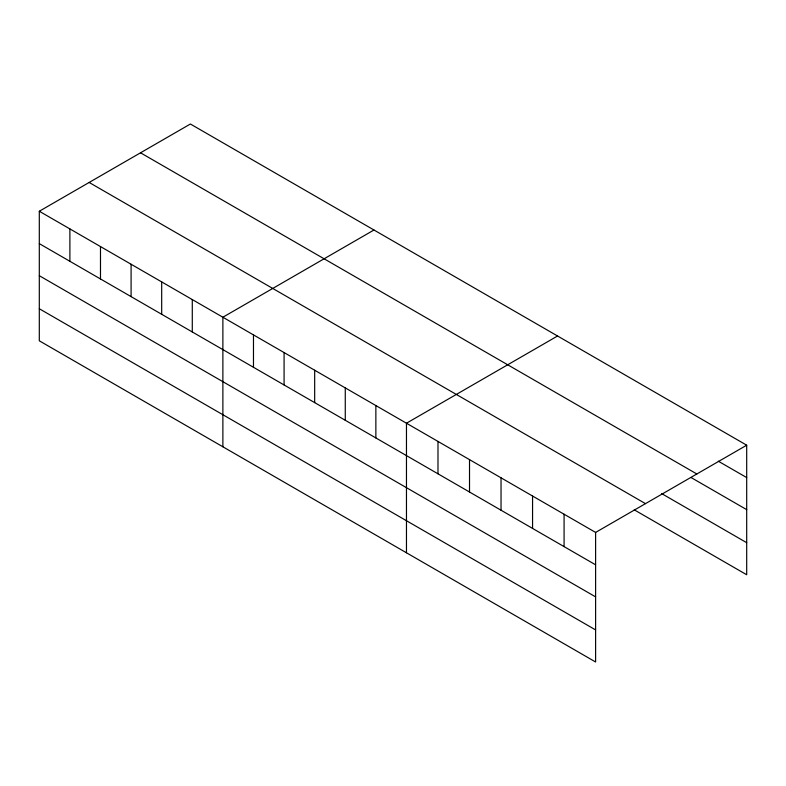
<?xml version="1.0" encoding="UTF-8"?>
<svg xmlns="http://www.w3.org/2000/svg" width="786" height="786" viewBox="0 0 786 786"><rect width="100%" height="100%" fill="white"/><g stroke="black" fill="none" stroke-linecap="round" stroke-linejoin="round"><path stroke-width="1.18" d="M595.611 596.879L595.611 532.427L39.3 211.247L39.3 340.8L595.611 661.989L595.611 596.879L39.3 275.699M634.263 509.839L746.7 574.753L746.7 445.2L190.389 124.011L39.3 211.247M373.969 230.003L222.88 317.23L222.88 446.792M557.559 335.995L406.47 423.222L406.47 552.784M595.611 532.427L746.7 445.2M718.325 461.205L746.7 477.583M140.527 152.798L696.838 473.987M691.012 477.495L746.7 509.652M661.586 493.549L746.7 542.694M89.162 182.46L645.473 503.639M39.3 243.631L595.611 564.82M39.3 308.741L595.611 629.92M564.083 514.231L564.083 546.614M532.564 496.025L532.564 528.418M501.036 477.829L501.036 510.212M469.517 459.623L469.517 492.016M437.989 441.427L437.989 473.811M375.865 405.556L375.865 437.949M345.27 387.891L345.27 420.284M314.675 370.226L314.675 402.619M284.08 352.56L284.08 384.953M253.475 334.895L253.475 367.288M192.285 299.564L192.285 331.957M161.69 281.909L161.69 314.292M131.095 264.243L131.095 296.627M100.49 246.578L100.49 278.961M69.895 228.913L69.895 261.296"/></g></svg>
